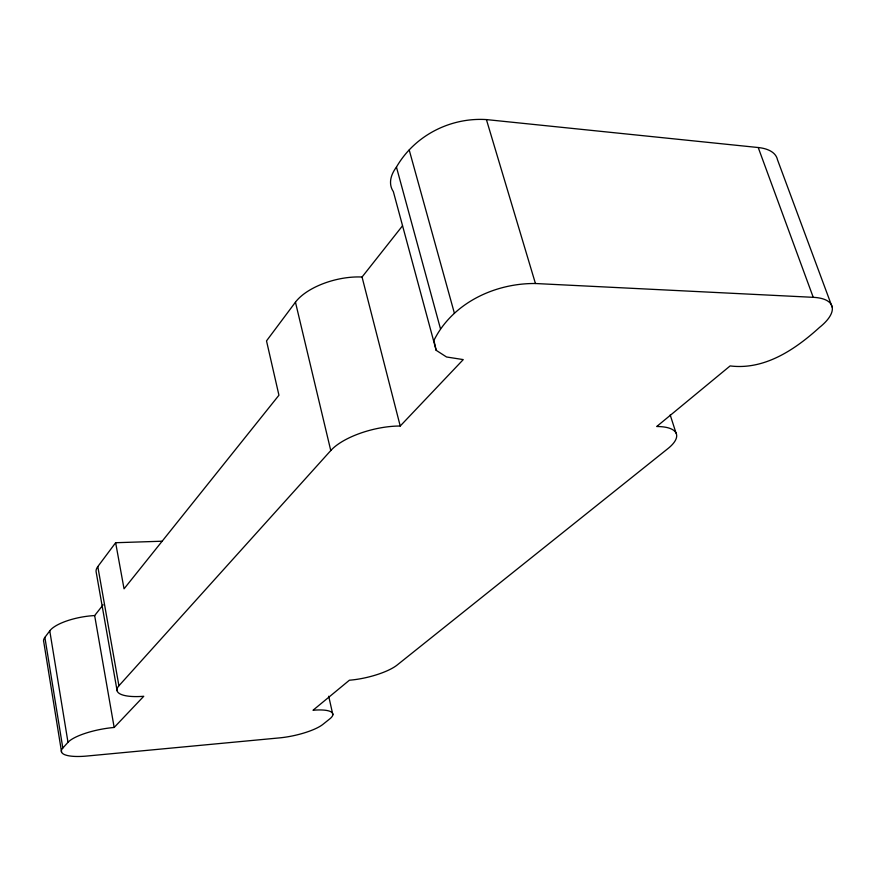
<?xml version="1.0" encoding="UTF-8"?>
<svg xmlns="http://www.w3.org/2000/svg" width="876" height="876" viewBox="0 0 876 876"><rect width="100%" height="100%" fill="white"/><g stroke="black" fill="none" stroke-linecap="round" stroke-linejoin="round"><path stroke-width="1.31" d="M813.235 297.325L535.444 283.517C494.896 283.101 452.41 303.052 433.927 340.425L436.16 350.301L446.519 356.981L463.251 359.598L400.222 426.021A52.308 20.608 -14 0 0 330.767 450.549L118.917 685.777A39.902 11.684 -11.2 0 0 143.752 696.278L114.165 727.463A37 9.888 -10.8 0 0 67.989 742.322L62.82 748.06A36.704 9.713 -10.8 0 0 87.063 756.021L279.532 737.888A34.175 8.749 -12.5 0 0 322.959 724.332L329.836 718.835A34.438 8.902 -12.6 0 0 313.017 710.25L349.404 680.214A37.11 10.381 -13.3 0 0 397.113 665.059L667.906 448.611A48.76 17.202 -17.1 0 0 656.726 426.513L730.135 365.916C764.606 370.263 795.266 349.447 819.542 327.394A56.272 21.429 -20 0 0 813.235 297.325L758.222 147.529L486.41 119.585C450.384 117.274 414.512 135.572 396.445 167.086A56.874 30.047 -17.4 0 0 393.335 191.559L436.16 350.301M61.583 752.145L43.8 642.163A35.796 11.596 -10.1 0 1 44.873 637.389L49.768 630.851A36.069 11.793 -10.1 0 1 94.652 615.565L103.116 604.845M117.11 690.737L96.218 572.346A38.829 13.885 -10.6 0 1 97.805 566.586L115.643 542.726L162.071 541.215M402.489 225.833L362.051 277.024A50.469 24.068 -14.2 0 0 295.453 302.176L266.512 340.895L278.94 395.229L124.042 588.836L115.643 542.726M832.2 307.18L777.461 159.673A54.246 24.944 -21.7 0 0 758.222 147.529M670.195 414.939L676.053 433.149M486.41 119.585L535.444 283.517M409.212 150.004L454.403 313.269M396.445 167.086L440.464 328.752M362.051 277.024L400.222 426.021M295.453 302.176L330.767 450.549M328.708 696.234L332.858 714.772M97.805 566.586L118.917 685.777M94.652 615.565L114.165 727.463M49.768 630.851L67.989 742.322M44.873 637.389L62.82 748.06"/></g></svg>
